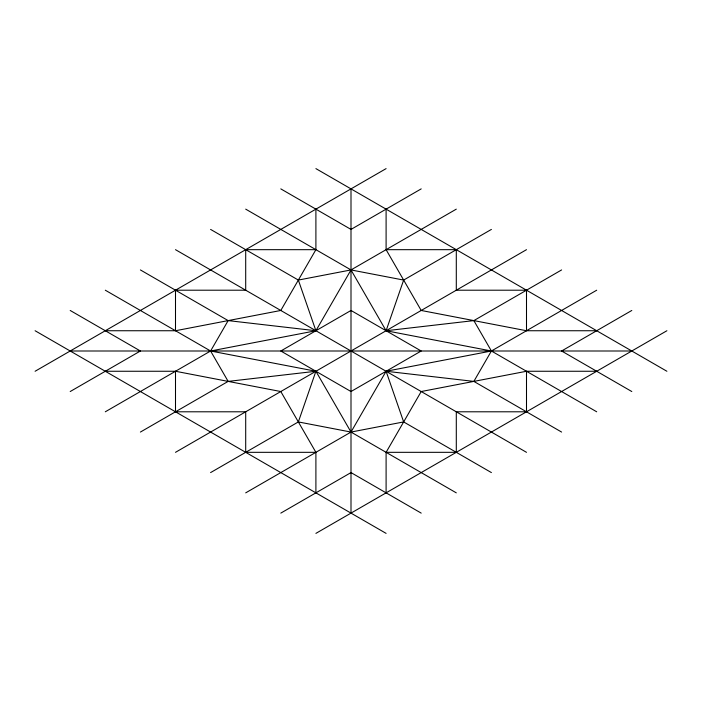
<?xml version="1.0" encoding="UTF-8"?>
<svg xmlns="http://www.w3.org/2000/svg" width="702" height="702" viewBox="0 0 702 702"><rect width="100%" height="100%" fill="white"/><g stroke="black" fill="none" stroke-linecap="round" stroke-linejoin="round"><path stroke-width="1.05" d="M210.6 472.586L298.35 421.928L315.9 371.261L210.6 351L105.3 290.207M491.4 229.414L403.65 280.072L386.1 330.739L491.4 351L596.7 411.793M456.3 209.143L351 269.937L315.9 330.739L228.15 320.603L210.6 351L105.3 411.793M315.9 209.143L315.9 249.675L280.8 310.468L175.5 330.739L105.3 330.739M386.1 492.857L386.1 452.325L421.2 391.532L526.5 371.261L596.7 371.261M245.7 492.857L351 432.063L386.1 371.261L473.85 381.397L491.4 351L596.7 290.207M35.1 371.261L386.1 168.62M70.2 391.532L140.4 351L70.2 310.468M421.2 188.882L351 229.414L280.8 188.882M140.4 432.063L228.15 381.397L315.9 371.261L351 432.063L456.3 492.857M175.5 452.325L526.5 249.675M245.7 209.143L351 269.937L386.1 330.739L473.85 320.603L561.6 269.937M280.8 513.118L351 472.586L421.2 513.118M631.8 310.468L561.6 351L631.8 391.532M315.9 533.38L666.9 330.739M210.6 229.414L298.35 280.072L351 269.937L403.65 280.072M491.4 472.586L403.65 421.928L351 432.063L298.35 421.928M315.9 249.675L245.7 249.675L245.7 290.207L175.5 290.207L175.5 330.739M386.1 209.143L386.1 249.675L456.3 249.675L456.3 290.207L526.5 290.207L526.5 330.739L596.7 330.739M70.2 351L631.8 351M105.3 371.261L175.5 371.261L280.8 391.532L315.9 452.325L315.9 492.857M315.9 452.325L245.7 452.325L245.7 411.793L175.5 411.793L175.5 371.261M386.1 452.325L456.3 452.325L456.3 411.793L526.5 411.793L526.5 371.261M526.5 330.739L421.2 310.468L386.1 249.675M315.9 168.62L666.9 371.261M473.85 381.397L561.6 432.063M175.5 249.675L526.5 452.325M140.4 269.937L228.15 320.603M35.1 330.739L386.1 533.38M473.85 320.603L491.4 351L386.1 371.261L403.65 421.928M228.15 381.397L210.6 351L315.9 330.739L298.35 280.072M351 188.882L351 513.118M351 310.468L280.8 351L351 391.532L421.2 351L351 310.468"/></g></svg>
